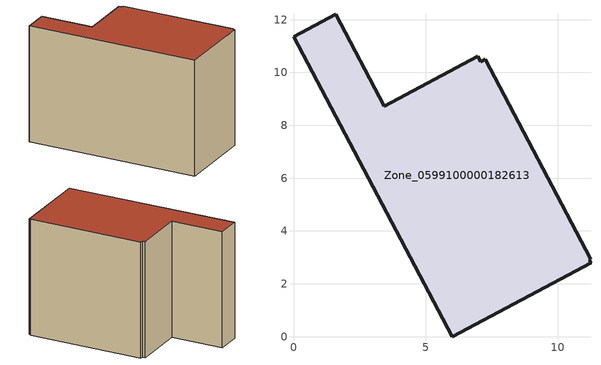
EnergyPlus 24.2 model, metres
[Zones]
Zone_0599100000182613
 floor ground (C_G): 11.2,2.9 11.26,2.79 6.01,0 0,11.36 1.6,12.2 3.43,8.73 6.97,10.61 7.08,10.41 7.26,10.49 11.25,2.92 z0
 wall outside (C_F): 7.08,10.41 6.97,10.61 3.43,8.73 1.6,12.2 0,11.36 6.01,0 11.26,2.79 11.2,2.9 11.25,2.92 7.26,10.49 7.08,10.41 z0:8.71
 roof outside (C_R): 11.2,2.9 11.25,2.92 7.26,10.49 7.08,10.41 6.97,10.61 3.43,8.73 1.6,12.2 0,11.36 6.01,0 11.26,2.79 z8.71
[BUILDING]
Pand.0599100000182613: North Axis=0; Terrain=City; Loads Convergence Tolerance Value=0.04; Temperature Convergence Tolerance Value=0.4; Solar Distribution=FullExterior; Maximum Number of Warmup Days=25; Minimum Number of Warmup Days=1
[Site:Location]
Rotterdam.The.Hague.AP_ZH_NLD Design_Conditions: Latitude=51.96; Longitude=4.45; Time Zone=1; Elevation=-4.5
[SITE:GROUNDTEMPERATURE:BUILDINGSURFACE]
18, 18, 18, 18, 18, 18, 18, 18, 18, 18, 18, 18
[MATERIAL] Thermal Absorptance=0.9; Solar Absorptance=0.7; Visible Absorptance=0.7
Name | Roughness | Thickness | Conductivity | Density | Specific Heat
G.TI.1975-1991 | MediumSmooth | 0.15 | 0.288461 | 540 | 1210
F.TI.1975-1991 | Rough | 0.3 | 0.230769 | 1920 | 840
R.TI.1975-1991 | MediumRough | 0.2 | 0.153846 | 1500 | 1000
[CONSTRUCTION]
C_G: G.TI.1975-1991
C_F: F.TI.1975-1991
C_R: R.TI.1975-1991
[ZONE]
Zone_0599100000182613: Type=1; Multiplier=1; Ceiling Height=Autocalculate; Volume=Autocalculate; Floor Area=autocalculate; Part of Total Floor Area=Yes
[ZONEINFILTRATION:DESIGNFLOWRATE]
Infil_Zone_0599100000182613: Zone or ZoneList or Space or SpaceList=Zone_0599100000182613; Schedule=AlwaysOn; Design Flow Rate Calculation Method=Flow/Area; Flow Rate per Floor Area=0.003; Constant Term Coefficient=1; Temperature Term Coefficient=0; Velocity Term Coefficient=0; Velocity Squared Term Coefficient=0
[HVACTEMPLATE:ZONE:IDEALLOADSAIRSYSTEM]
Zone_0599100000182613: Maximum Heating Supply Air Temperature=50; Minimum Cooling Supply Air Temperature=13; Maximum Heating Supply Air Humidity Ratio=0.0156; Minimum Cooling Supply Air Humidity Ratio=0.0077; Heating Limit=NoLimit; Cooling Limit=NoLimit; Dehumidification Control Type=ConstantSensibleHeatRatio; Cooling Sensible Heat Ratio=0.7; Dehumidification Setpoint=60; Humidification Control Type=None; Humidification Setpoint=30; Outdoor Air Method=None; Outdoor Air Flow Rate per Person=0.00944; Outdoor Air Flow Rate per Zone Floor Area=0; Outdoor Air Flow Rate per Zone=0; Demand Controlled Ventilation Type=None; Outdoor Air Economizer Type=NoEconomizer; Heat Recovery Type=None; Sensible Heat Recovery Effectiveness=0.7; Latent Heat Recovery Effectiveness=0.65
[ZONECONTROL:THERMOSTAT]
ThermostatControl_Zone_0599100000182613: Zone or ZoneList=Zone_0599100000182613; Control Type Schedule=DualSetpointControlType; Control 1=Thermostat_Zone_0599100000182613; Temperature Difference Between Cutout And Setpoint=0
[THERMOSTATSETPOINT:DUALSETPOINT]
Thermostat_Zone_0599100000182613: Heating Setpoint Temperature Schedule=HeatingSetpoint_Zone_0599100000182613; Cooling Setpoint Temperature Schedule=CoolingSetpoint_Zone_0599100000182613
[SCHEDULE:COMPACT]
HeatingSetpoint_Zone_0599100000182613: Through: 12/31, For: AllDays, Until: 24:00, 21
CoolingSetpoint_Zone_0599100000182613: Through: 12/31, For: AllDays, Until: 24:00, 24
DualSetpointControlType: Through: 12/31, For: AllDays, Until: 24:00, 4
AlwaysOn: Through: 12/31, For: AllDays, Until: 24:00, 1
